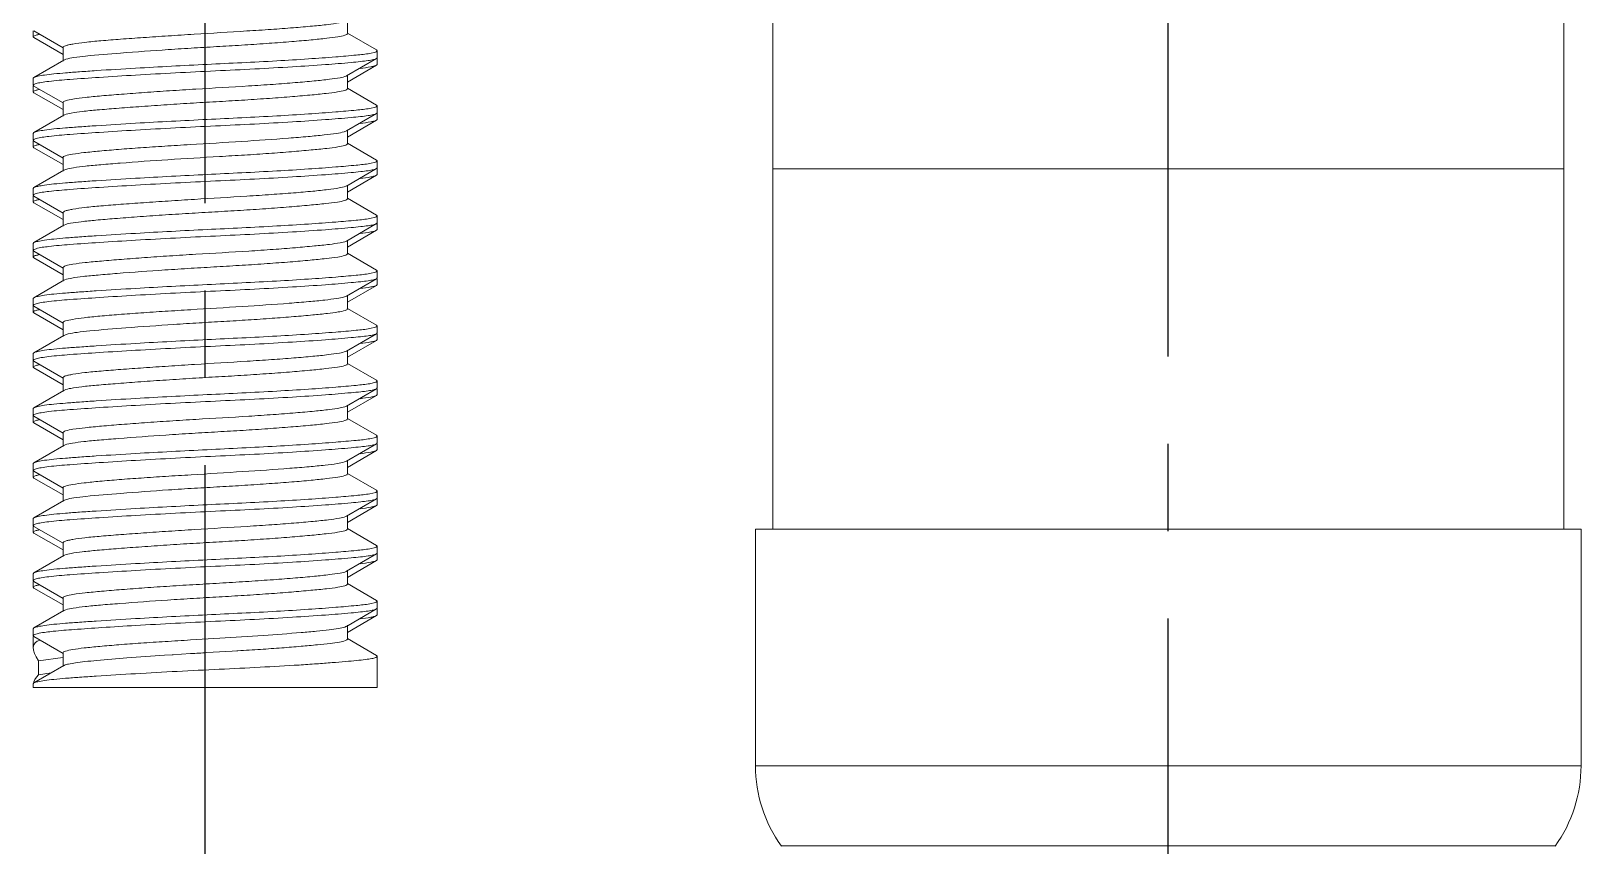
# Model space of a CAD drawing. Header units: millimetres. Extents: x 1991 to 2585, y -545 to -125.
# Drawn here: x 2118.14 to 2140.68, y -480.32 to -468.47 of the extents above; entities that cross this region are included whole.
import ezdxf

# ---------------------------------------------------------------- set-up
doc = ezdxf.new("R2010")
doc.units = ezdxf.units.MM
doc.header["$LTSCALE"] = 0.1
doc.linetypes.add('CENTERX2', pattern=[101.6, 63.5, -12.7, 12.7, -12.7])
doc.layers.get('0').update_dxf_attribs({"lineweight": 13})
doc.layers.add('CENTER', color=1, linetype='CENTERX2')

msp = doc.modelspace()

# ---------------------------------------------------------------- linework, layer by layer
at = {"color": 7, "linetype": 'Continuous'}
for p, q in [((2128.927, -418.38), (2128.927, -475.715)), ((2140.427, -418.38), (2140.427, -475.715)), ((2122.744, -468.512), (2122.744, -468.327)), ((2118.177, -468.474), (2118.177, -468.559)), ((2118.187, -468.571), (2118.177, -468.559)), ((2118.187, -468.474), (2118.61, -468.72)), ((2118.187, -468.571), (2118.61, -468.816)), ((2123.166, -468.75), (2122.744, -468.505)), ((2118.622, -468.898), (2118.187, -469.15)), ((2118.61, -468.712), (2118.61, -468.912)), ((2118.652, -468.885), (2118.622, -468.898)), ((2122.731, -469.127), (2123.166, -468.874)), ((2123.154, -468.78), (2123.07, -468.8)), ((2123.163, -468.776), (2123.154, -468.78)), ((2123.177, -468.762), (2123.163, -468.776)), ((2123.166, -468.75), (2123.177, -468.762)), ((2123.166, -468.874), (2123.177, -468.862)), ((2123.177, -468.762), (2123.177, -468.862)), ((2123.177, -468.874), (2123.177, -468.959)), ((2122.731, -469.127), (2122.726, -469.13)), ((2122.744, -469.216), (2123.166, -468.971)), ((2122.744, -469.312), (2122.744, -469.127)), ((2123.166, -468.971), (2123.177, -468.959)), ((2118.187, -469.15), (2118.177, -469.162)), ((2118.177, -469.162), (2118.177, -469.262)), ((2118.187, -469.274), (2118.177, -469.262)), ((2118.177, -469.274), (2118.177, -469.359)), ((2118.187, -469.274), (2118.61, -469.52)), ((2123.166, -469.55), (2122.744, -469.305)), ((2118.187, -469.371), (2118.177, -469.359)), ((2118.187, -469.371), (2118.61, -469.616)), ((2118.61, -469.512), (2118.61, -469.712)), ((2123.154, -469.58), (2123.07, -469.6)), ((2123.163, -469.576), (2123.154, -469.58)), ((2123.177, -469.562), (2123.163, -469.576)), ((2123.166, -469.55), (2123.177, -469.562)), ((2123.177, -469.562), (2123.177, -469.662)), ((2118.622, -469.698), (2118.187, -469.95)), ((2118.633, -469.692), (2118.622, -469.698)), ((2122.731, -469.927), (2123.166, -469.674)), ((2122.744, -470.016), (2123.166, -469.771)), ((2123.166, -469.674), (2123.177, -469.662)), ((2123.166, -469.771), (2123.177, -469.759)), ((2123.177, -469.674), (2123.177, -469.759)), ((2118.187, -469.95), (2118.177, -469.962)), ((2118.177, -469.962), (2118.177, -470.062)), ((2122.731, -469.926), (2122.697, -469.939)), ((2122.744, -470.112), (2122.744, -469.927)), ((2118.187, -470.074), (2118.177, -470.062)), ((2118.177, -470.074), (2118.177, -470.159)), ((2118.187, -470.171), (2118.177, -470.159)), ((2118.187, -470.074), (2118.61, -470.32)), ((2118.187, -470.171), (2118.61, -470.416)), ((2123.166, -470.35), (2122.744, -470.105)), ((2118.61, -470.312), (2118.61, -470.512)), ((2122.731, -470.727), (2123.166, -470.474)), ((2123.154, -470.38), (2123.07, -470.4)), ((2123.163, -470.376), (2123.154, -470.38)), ((2123.177, -470.362), (2123.163, -470.376)), ((2123.166, -470.35), (2123.177, -470.362)), ((2123.166, -470.474), (2123.177, -470.462)), ((2123.177, -470.362), (2123.177, -470.462)), ((2123.177, -470.474), (2123.177, -470.559)), ((2128.927, -470.477), (2140.427, -470.477)), ((2118.622, -470.498), (2118.187, -470.75)), ((2118.651, -470.486), (2118.623, -470.498)), ((2122.744, -470.816), (2123.166, -470.571)), ((2123.166, -470.571), (2123.177, -470.559)), ((2118.187, -470.75), (2118.177, -470.762)), ((2118.177, -470.762), (2118.177, -470.862)), ((2118.187, -470.874), (2118.177, -470.862)), ((2118.177, -470.874), (2118.177, -470.959)), ((2118.187, -470.874), (2118.61, -471.12)), ((2122.731, -470.726), (2122.719, -470.731)), ((2122.744, -470.912), (2122.744, -470.727)), ((2123.166, -471.15), (2122.744, -470.905)), ((2118.187, -470.971), (2118.177, -470.959)), ((2118.187, -470.971), (2118.61, -471.216)), ((2118.61, -471.112), (2118.61, -471.312)), ((2123.166, -471.15), (2123.177, -471.162)), ((2118.622, -471.298), (2118.187, -471.55)), ((2118.628, -471.295), (2118.623, -471.298)), ((2122.731, -471.527), (2123.166, -471.274)), ((2122.744, -471.616), (2123.166, -471.371)), ((2123.154, -471.18), (2123.07, -471.2)), ((2123.163, -471.176), (2123.154, -471.18)), ((2123.177, -471.162), (2123.163, -471.176)), ((2123.166, -471.274), (2123.177, -471.262)), ((2123.166, -471.371), (2123.177, -471.359)), ((2123.177, -471.162), (2123.177, -471.262)), ((2123.177, -471.274), (2123.177, -471.359)), ((2118.187, -471.55), (2118.177, -471.562)), ((2118.177, -471.562), (2118.177, -471.662)), ((2122.731, -471.527), (2122.726, -471.53)), ((2122.744, -471.712), (2122.744, -471.527)), ((2118.187, -471.674), (2118.177, -471.662)), ((2118.177, -471.674), (2118.177, -471.759)), ((2118.187, -471.771), (2118.177, -471.759)), ((2118.187, -471.674), (2118.61, -471.92)), ((2118.187, -471.771), (2118.61, -472.016)), ((2123.166, -471.95), (2122.744, -471.705)), ((2118.61, -471.912), (2118.61, -472.112)), ((2123.154, -471.98), (2123.07, -472)), ((2123.163, -471.976), (2123.154, -471.98)), ((2123.177, -471.962), (2123.163, -471.976)), ((2123.166, -471.95), (2123.177, -471.962)), ((2123.177, -471.962), (2123.177, -472.062)), ((2118.622, -472.098), (2118.187, -472.35)), ((2118.637, -472.091), (2118.622, -472.098)), ((2122.731, -472.327), (2123.166, -472.074)), ((2122.744, -472.416), (2123.166, -472.171)), ((2123.166, -472.074), (2123.177, -472.062)), ((2123.166, -472.171), (2123.177, -472.159)), ((2123.177, -472.074), (2123.177, -472.159)), ((2118.187, -472.35), (2118.177, -472.362)), ((2118.177, -472.362), (2118.177, -472.462)), ((2118.187, -472.474), (2118.177, -472.462)), ((2118.177, -472.474), (2118.177, -472.559)), ((2118.187, -472.474), (2118.61, -472.72)), ((2122.731, -472.326), (2122.7, -472.338)), ((2122.744, -472.512), (2122.744, -472.327)), ((2123.166, -472.75), (2122.744, -472.505)), ((2118.187, -472.571), (2118.177, -472.559)), ((2118.187, -472.571), (2118.61, -472.816)), ((2118.61, -472.712), (2118.61, -472.912)), ((2118.622, -472.898), (2118.187, -473.15)), ((2118.683, -472.877), (2118.622, -472.898)), ((2122.731, -473.127), (2123.166, -472.874)), ((2123.154, -472.78), (2123.07, -472.8)), ((2123.163, -472.776), (2123.154, -472.78)), ((2123.177, -472.762), (2123.163, -472.776)), ((2123.166, -472.75), (2123.177, -472.762)), ((2123.166, -472.874), (2123.177, -472.862)), ((2123.166, -472.971), (2123.177, -472.959)), ((2123.177, -472.762), (2123.177, -472.862)), ((2123.177, -472.874), (2123.177, -472.959)), ((2118.187, -473.15), (2118.177, -473.162)), ((2118.177, -473.162), (2118.177, -473.262)), ((2122.731, -473.126), (2122.72, -473.131)), ((2122.744, -473.216), (2123.166, -472.971)), ((2122.744, -473.312), (2122.744, -473.127)), ((2118.187, -473.274), (2118.177, -473.262)), ((2118.177, -473.274), (2118.177, -473.359)), ((2118.187, -473.371), (2118.177, -473.359)), ((2118.187, -473.274), (2118.61, -473.52)), ((2118.187, -473.371), (2118.61, -473.616)), ((2123.166, -473.55), (2122.744, -473.305)), ((2118.61, -473.512), (2118.61, -473.712)), ((2123.154, -473.58), (2123.07, -473.6)), ((2123.163, -473.576), (2123.154, -473.58)), ((2123.177, -473.562), (2123.163, -473.576)), ((2123.166, -473.55), (2123.177, -473.562)), ((2123.177, -473.562), (2123.177, -473.662)), ((2118.622, -473.698), (2118.187, -473.95)), ((2118.63, -473.694), (2118.623, -473.698)), ((2122.731, -473.927), (2123.166, -473.674)), ((2122.744, -474.016), (2123.166, -473.771)), ((2123.166, -473.674), (2123.177, -473.662)), ((2123.166, -473.771), (2123.177, -473.759)), ((2123.177, -473.674), (2123.177, -473.759)), ((2118.187, -473.95), (2118.177, -473.962)), ((2118.177, -473.962), (2118.177, -474.062)), ((2118.187, -474.074), (2118.177, -474.062)), ((2118.177, -474.074), (2118.177, -474.159)), ((2118.187, -474.074), (2118.61, -474.32)), ((2122.731, -473.927), (2122.726, -473.929)), ((2122.744, -474.112), (2122.744, -473.927)), ((2118.187, -474.171), (2118.177, -474.159)), ((2118.187, -474.171), (2118.61, -474.416)), ((2118.61, -474.312), (2118.61, -474.512)), ((2123.166, -474.35), (2122.744, -474.105)), ((2118.622, -474.498), (2118.187, -474.75)), ((2118.641, -474.489), (2118.622, -474.498)), ((2122.731, -474.727), (2123.166, -474.474)), ((2123.154, -474.38), (2123.07, -474.4)), ((2123.163, -474.376), (2123.154, -474.38)), ((2123.177, -474.362), (2123.163, -474.376)), ((2123.166, -474.35), (2123.177, -474.362)), ((2123.166, -474.474), (2123.177, -474.462)), ((2123.177, -474.362), (2123.177, -474.462)), ((2123.177, -474.474), (2123.177, -474.559)), ((2118.187, -474.75), (2118.177, -474.762)), ((2118.177, -474.762), (2118.177, -474.862)), ((2122.731, -474.726), (2122.703, -474.737)), ((2122.744, -474.816), (2123.166, -474.571)), ((2122.744, -474.912), (2122.744, -474.727)), ((2123.166, -474.571), (2123.177, -474.559)), ((2118.187, -474.874), (2118.177, -474.862)), ((2118.177, -474.874), (2118.177, -474.959)), ((2118.187, -474.971), (2118.177, -474.959)), ((2118.187, -474.874), (2118.61, -475.12)), ((2118.187, -474.971), (2118.61, -475.216)), ((2123.166, -475.15), (2122.744, -474.905)), ((2118.61, -475.112), (2118.61, -475.312)), ((2123.155, -475.18), (2123.07, -475.2)), ((2123.163, -475.176), (2123.155, -475.18)), ((2123.177, -475.162), (2123.163, -475.176)), ((2123.166, -475.15), (2123.177, -475.162)), ((2123.177, -475.162), (2123.177, -475.262)), ((2118.622, -475.298), (2118.187, -475.55)), ((2118.653, -475.285), (2118.622, -475.298)), ((2122.731, -475.527), (2123.166, -475.274)), ((2122.744, -475.616), (2123.166, -475.371)), ((2123.166, -475.274), (2123.177, -475.262)), ((2123.166, -475.371), (2123.177, -475.359)), ((2123.177, -475.274), (2123.177, -475.359)), ((2118.187, -475.55), (2118.177, -475.562)), ((2118.177, -475.562), (2118.177, -475.662)), ((2118.187, -475.674), (2118.177, -475.662)), ((2122.731, -475.526), (2122.721, -475.531)), ((2122.744, -475.712), (2122.744, -475.527)), ((2118.177, -475.674), (2118.177, -475.759)), ((2118.187, -475.771), (2118.177, -475.759)), ((2118.187, -475.674), (2118.61, -475.92)), ((2118.187, -475.771), (2118.61, -476.016)), ((2123.166, -475.95), (2122.744, -475.705)), ((2128.677, -475.715), (2140.677, -475.715)), ((2128.677, -475.715), (2128.677, -479.154)), ((2140.677, -475.715), (2140.677, -479.154)), ((2118.622, -476.098), (2118.187, -476.35)), ((2118.61, -475.912), (2118.61, -476.112)), ((2118.633, -476.092), (2118.623, -476.098)), ((2122.731, -476.327), (2123.166, -476.074)), ((2123.154, -475.98), (2123.07, -476)), ((2123.163, -475.976), (2123.154, -475.98)), ((2123.177, -475.962), (2123.163, -475.976)), ((2123.166, -475.95), (2123.177, -475.962)), ((2123.166, -476.074), (2123.177, -476.062)), ((2123.177, -475.962), (2123.177, -476.062)), ((2123.177, -476.074), (2123.177, -476.159)), ((2122.731, -476.327), (2122.726, -476.329)), ((2122.744, -476.416), (2123.166, -476.171)), ((2122.744, -476.512), (2122.744, -476.312)), ((2123.166, -476.171), (2123.177, -476.159)), ((2118.187, -476.35), (2118.177, -476.362)), ((2118.177, -476.362), (2118.177, -476.462)), ((2118.187, -476.474), (2118.177, -476.462)), ((2118.177, -476.474), (2118.177, -476.559)), ((2118.187, -476.571), (2118.177, -476.559)), ((2118.187, -476.474), (2118.61, -476.72)), ((2123.166, -476.75), (2122.744, -476.505)), ((2118.187, -476.571), (2118.61, -476.816)), ((2118.61, -476.712), (2118.61, -476.912)), ((2123.154, -476.78), (2123.07, -476.8)), ((2123.163, -476.776), (2123.154, -476.78)), ((2123.177, -476.762), (2123.163, -476.776)), ((2123.166, -476.75), (2123.177, -476.762)), ((2123.177, -476.762), (2123.177, -476.862)), ((2118.622, -476.898), (2118.187, -477.15)), ((2118.649, -476.886), (2118.622, -476.898)), ((2122.731, -477.127), (2123.166, -476.874)), ((2122.744, -477.216), (2123.166, -476.971)), ((2123.166, -476.874), (2123.177, -476.862)), ((2123.166, -476.971), (2123.177, -476.959)), ((2123.177, -476.874), (2123.177, -476.959)), ((2118.187, -477.15), (2118.177, -477.162)), ((2118.177, -477.162), (2118.177, -477.262)), ((2122.731, -477.126), (2122.705, -477.137)), ((2122.744, -477.312), (2122.744, -477.112)), ((2118.187, -477.274), (2118.177, -477.262)), ((2118.177, -477.274), (2118.177, -477.447)), ((2118.187, -477.274), (2118.61, -477.52)), ((2120.888, -477.299), (2120.465, -477.325)), ((2123.166, -477.55), (2122.744, -477.305)), ((2118.252, -477.63), (2118.607, -477.582)), ((2118.252, -477.83), (2118.252, -477.63)), ((2118.61, -477.512), (2118.61, -477.712)), ((2120.195, -477.541), (2120.084, -477.548)), ((2120.213, -477.54), (2120.195, -477.541)), ((2120.331, -477.532), (2120.213, -477.54)), ((2120.464, -477.524), (2120.331, -477.532)), ((2121.066, -477.488), (2120.699, -477.509)), ((2121.134, -477.484), (2121.066, -477.488)), ((2121.153, -477.483), (2121.134, -477.484)), ((2123.166, -477.55), (2123.177, -477.562)), ((2123.177, -477.562), (2123.177, -478.015)), ((2118.622, -477.698), (2118.187, -477.95)), ((2118.252, -477.83), (2118.438, -477.805)), ((2118.628, -477.695), (2118.622, -477.698)), ((2118.187, -477.95), (2118.177, -477.962)), ((2118.177, -477.962), (2118.177, -478.015)), ((2123.177, -478.015), (2118.177, -478.015)), ((2140.677, -479.154), (2128.677, -479.154)), ((2140.302, -480.319), (2129.052, -480.319))]:
    msp.add_line(p, q, dxfattribs=at)
for centre, radius, start, end in [((2118.394, -469.235), 0.722, 100.3148, 102.2365), ((2118.391, -470.023), 0.71, 100.2575, 102.209), ((2118.394, -470.841), 0.728, 100.2688, 102.1745), ((2118.397, -471.653), 0.74, 100.3256, 102.2015), ((2118.396, -472.444), 0.731, 100.3403, 102.238), ((2118.391, -473.219), 0.705, 100.2902, 102.2488), ((2118.391, -474.022), 0.709, 100.2441, 102.1964), ((2118.395, -474.846), 0.733, 100.2914, 102.1863), ((2118.397, -475.65), 0.738, 100.3326, 102.2159), ((2118.394, -476.436), 0.723, 100.3181, 102.2367), ((2118.391, -477.223), 0.71, 100.2608, 102.2126), ((2124.519, -542.963), 65.565, 93.33953, 93.54544), ((2130.677, -479.154), 2, 180, 215.6591), ((2138.677, -479.154), 2, 324.3409, 0)]:
    msp.add_arc(centre, radius, start, end, dxfattribs=at)
for centre, major_axis, ratio, start_param, end_param in [((2120.677, -478.758), (2.487, -1.371), 0.187335, 2.961627, 3.491279), ((2120.677, -476.571), (2.494, 1.418), 0.117626, 2.828058, 3.053212)]:
    msp.add_ellipse(centre, major_axis=major_axis, ratio=ratio, start_param=start_param, end_param=end_param, dxfattribs=at)
for points, knots in [([(2122.718, -468.331), (2122.688, -468.343), (2122.602, -468.36), (2122.442, -468.383), (2122.22, -468.405), (2121.944, -468.429), (2121.625, -468.452), (2121.144, -468.483), (2120.645, -468.513), (2120.143, -468.545), (2119.787, -468.569), (2119.461, -468.592), (2119.177, -468.614), (2118.946, -468.636), (2118.789, -468.657), (2118.696, -468.674), (2118.651, -468.686), (2118.623, -468.696), (2118.61, -468.707), (2118.61, -468.712)], [0, 0, 0, 0, 0.023521, 0.063145, 0.117771, 0.185319, 0.263604, 0.349987, 0.534651, 0.626641, 0.714136, 0.793981, 0.863546, 0.920505, 0.962727, 0.977948, 0.989149, 0.996345, 1, 1, 1, 1]), ([(2118.177, -468.558), (2118.177, -468.551), (2118.204, -468.538), (2118.225, -468.533), (2118.241, -468.529)], [0, 0, 0, 0, 0.306529, 1, 1, 1, 1]), ([(2122.744, -468.512), (2122.744, -468.517), (2122.731, -468.529), (2122.685, -468.545), (2122.586, -468.564), (2122.423, -468.583), (2122.199, -468.606), (2121.92, -468.63), (2121.597, -468.654), (2121.248, -468.678), (2120.885, -468.699), (2120.515, -468.72), (2120.034, -468.751), (2119.508, -468.789), (2119.049, -468.824), (2118.785, -468.856), (2118.689, -468.874), (2118.652, -468.885)], [0, 0, 0, 0, 0.003705, 0.010807, 0.036195, 0.075875, 0.131027, 0.200153, 0.280119, 0.366702, 0.454995, 0.545137, 0.636886, 0.805857, 0.929635, 0.972059, 1, 1, 1, 1]), ([(2123.07, -468.8), (2123.005, -468.811), (2122.839, -468.828), (2122.542, -468.854), (2122.156, -468.882), (2121.534, -468.92), (2120.695, -468.959), (2120.011, -468.995), (2119.665, -469.015)], [0, 0, 0, 0, 0.058416, 0.146357, 0.261978, 0.398279, 0.694938, 1, 1, 1, 1]), ([(2119.665, -469.115), (2120.052, -469.092), (2120.629, -469.063), (2121.389, -469.027), (2121.922, -468.997), (2122.389, -468.966), (2122.72, -468.94), (2122.926, -468.919), (2123.035, -468.907), (2123.111, -468.893), (2123.153, -468.882), (2123.166, -468.874)], [0, 0, 0, 0, 0.331393, 0.493331, 0.649769, 0.786985, 0.893583, 0.933174, 0.964021, 0.986555, 1, 1, 1, 1]), ([(2119.665, -469.015), (2119.474, -469.026), (2119.203, -469.042), (2118.863, -469.066), (2118.658, -469.081), (2118.487, -469.096), (2118.352, -469.111), (2118.255, -469.128), (2118.204, -469.141), (2118.187, -469.15)], [0, 0, 0, 0, 0.386372, 0.548758, 0.686228, 0.801785, 0.894863, 0.961624, 1, 1, 1, 1]), ([(2118.217, -469.238), (2118.242, -469.231), (2118.303, -469.219), (2118.467, -469.196), (2118.748, -469.174), (2119.169, -469.145), (2119.488, -469.125), (2119.665, -469.115)], [0, 0, 0, 0, 0.052459, 0.128673, 0.34137, 0.634201, 1, 1, 1, 1]), ([(2122.726, -469.13), (2122.698, -469.142), (2122.616, -469.157), (2122.462, -469.18), (2122.244, -469.202), (2121.971, -469.226), (2121.653, -469.251), (2121.171, -469.283), (2120.668, -469.311), (2120.163, -469.342), (2119.803, -469.367), (2119.473, -469.392), (2119.185, -469.415), (2118.95, -469.437), (2118.777, -469.457), (2118.671, -469.478), (2118.624, -469.495), (2118.61, -469.507), (2118.61, -469.512)], [0, 0, 0, 0, 0.021796, 0.05986, 0.113212, 0.180157, 0.258107, 0.344383, 0.529839, 0.622468, 0.710754, 0.791596, 0.861956, 0.919504, 0.962374, 0.989013, 0.996236, 1, 1, 1, 1]), ([(2122.931, -469.017), (2122.983, -469.011), (2123.052, -469.002), (2123.13, -468.985), (2123.157, -468.976), (2123.166, -468.971)], [0, 0, 0, 0, 0.651062, 0.864483, 1, 1, 1, 1]), ([(2118.177, -469.262), (2118.177, -469.257), (2118.193, -469.245), (2118.207, -469.241), (2118.217, -469.238)], [0, 0, 0, 0, 0.323814, 1, 1, 1, 1]), ([(2118.177, -469.359), (2118.177, -469.351), (2118.204, -469.337), (2118.225, -469.333), (2118.241, -469.329)], [0, 0, 0, 0, 0.306546, 1, 1, 1, 1]), ([(2122.744, -469.312), (2122.744, -469.318), (2122.73, -469.329), (2122.683, -469.345), (2122.58, -469.365), (2122.412, -469.384), (2122.18, -469.408), (2121.893, -469.432), (2121.561, -469.457), (2121.204, -469.481), (2120.833, -469.502), (2120.456, -469.524), (2120.081, -469.548), (2119.722, -469.573), (2119.4, -469.597), (2119.127, -469.62), (2118.909, -469.64), (2118.751, -469.662), (2118.664, -469.679), (2118.633, -469.692)], [0, 0, 0, 0, 0.00379, 0.011073, 0.037176, 0.077983, 0.134715, 0.205723, 0.287537, 0.375562, 0.46513, 0.556708, 0.649436, 0.737867, 0.817296, 0.883941, 0.936514, 0.975982, 1, 1, 1, 1]), ([(2123.07, -469.6), (2123.005, -469.611), (2122.839, -469.628), (2122.542, -469.654), (2122.156, -469.682), (2121.534, -469.72), (2120.695, -469.759), (2120.012, -469.795), (2119.665, -469.815)], [0, 0, 0, 0, 0.058355, 0.14632, 0.261978, 0.398312, 0.694848, 1, 1, 1, 1]), ([(2119.665, -469.915), (2120.052, -469.892), (2120.629, -469.863), (2121.389, -469.827), (2121.922, -469.797), (2122.389, -469.766), (2122.72, -469.74), (2122.926, -469.719), (2123.035, -469.707), (2123.111, -469.693), (2123.153, -469.682), (2123.166, -469.674)], [0, 0, 0, 0, 0.33136, 0.493309, 0.649791, 0.786976, 0.893582, 0.933152, 0.964054, 0.98655, 1, 1, 1, 1]), ([(2122.931, -469.817), (2122.983, -469.811), (2123.052, -469.802), (2123.13, -469.785), (2123.157, -469.776), (2123.166, -469.771)], [0, 0, 0, 0, 0.651447, 0.864828, 1, 1, 1, 1]), ([(2119.665, -469.815), (2119.474, -469.826), (2119.203, -469.843), (2118.863, -469.866), (2118.658, -469.881), (2118.487, -469.896), (2118.352, -469.911), (2118.255, -469.928), (2118.204, -469.941), (2118.187, -469.95)], [0, 0, 0, 0, 0.386367, 0.548628, 0.686464, 0.801605, 0.894575, 0.961684, 1, 1, 1, 1]), ([(2118.217, -470.038), (2118.277, -470.021), (2118.442, -470), (2118.748, -469.973), (2119.17, -469.945), (2119.488, -469.925), (2119.665, -469.915)], [0, 0, 0, 0, 0.128603, 0.341489, 0.634222, 1, 1, 1, 1]), ([(2122.697, -469.939), (2122.661, -469.95), (2122.564, -469.967), (2122.389, -469.988), (2122.157, -470.01), (2121.757, -470.042), (2121.186, -470.082), (2120.585, -470.117), (2120.094, -470.147), (2119.747, -470.17), (2119.431, -470.194), (2119.157, -470.217), (2118.933, -470.239), (2118.768, -470.26), (2118.668, -470.28), (2118.622, -470.295), (2118.61, -470.307), (2118.61, -470.311)], [0, 0, 0, 0, 0.027987, 0.07132, 0.128525, 0.197956, 0.363691, 0.546467, 0.636745, 0.7222, 0.800099, 0.86786, 0.923028, 0.964, 0.989618, 0.996492, 1, 1, 1, 1]), ([(2118.177, -470.062), (2118.177, -470.057), (2118.193, -470.045), (2118.207, -470.041), (2118.217, -470.038)], [0, 0, 0, 0, 0.323089, 1, 1, 1, 1]), ([(2118.177, -470.159), (2118.177, -470.151), (2118.205, -470.137), (2118.225, -470.133), (2118.241, -470.13)], [0, 0, 0, 0, 0.306799, 1, 1, 1, 1]), ([(2122.744, -470.112), (2122.744, -470.117), (2122.73, -470.129), (2122.685, -470.145), (2122.585, -470.164), (2122.422, -470.183), (2122.197, -470.206), (2121.918, -470.23), (2121.594, -470.255), (2121.245, -470.278), (2120.755, -470.306), (2120.153, -470.342), (2119.578, -470.383), (2119.178, -470.416), (2118.951, -470.436), (2118.782, -470.457), (2118.687, -470.474), (2118.651, -470.486)], [0, 0, 0, 0, 0.003727, 0.010898, 0.03626, 0.07605, 0.131304, 0.200556, 0.280687, 0.367388, 0.455725, 0.637802, 0.806728, 0.875356, 0.930114, 0.972343, 1, 1, 1, 1]), ([(2123.07, -470.4), (2123.005, -470.411), (2122.839, -470.428), (2122.542, -470.454), (2122.156, -470.482), (2121.534, -470.52), (2120.695, -470.559), (2120.012, -470.595), (2119.665, -470.615)], [0, 0, 0, 0, 0.058309, 0.146284, 0.261893, 0.398257, 0.694829, 1, 1, 1, 1]), ([(2119.665, -470.715), (2120.052, -470.692), (2120.629, -470.663), (2121.389, -470.627), (2121.922, -470.597), (2122.389, -470.566), (2122.72, -470.54), (2122.926, -470.519), (2123.035, -470.507), (2123.111, -470.493), (2123.153, -470.482), (2123.166, -470.474)], [0, 0, 0, 0, 0.331475, 0.493296, 0.649794, 0.786975, 0.893556, 0.933197, 0.964047, 0.986542, 1, 1, 1, 1]), ([(2119.665, -470.615), (2119.474, -470.626), (2119.203, -470.642), (2118.863, -470.666), (2118.658, -470.681), (2118.487, -470.696), (2118.352, -470.711), (2118.255, -470.728), (2118.204, -470.741), (2118.187, -470.75)], [0, 0, 0, 0, 0.386472, 0.548776, 0.686498, 0.80176, 0.894931, 0.961772, 1, 1, 1, 1]), ([(2122.931, -470.617), (2122.983, -470.611), (2123.052, -470.602), (2123.13, -470.585), (2123.157, -470.576), (2123.166, -470.571)], [0, 0, 0, 0, 0.651801, 0.864992, 1, 1, 1, 1]), ([(2118.177, -470.862), (2118.177, -470.857), (2118.193, -470.845), (2118.207, -470.841), (2118.217, -470.838)], [0, 0, 0, 0, 0.323073, 1, 1, 1, 1]), ([(2118.177, -470.958), (2118.177, -470.951), (2118.205, -470.937), (2118.225, -470.933), (2118.241, -470.93)], [0, 0, 0, 0, 0.306534, 1, 1, 1, 1]), ([(2118.217, -470.838), (2118.277, -470.821), (2118.442, -470.8), (2118.748, -470.773), (2119.17, -470.745), (2119.488, -470.725), (2119.665, -470.715)], [0, 0, 0, 0, 0.128535, 0.341518, 0.634276, 1, 1, 1, 1]), ([(2122.719, -470.731), (2122.689, -470.743), (2122.604, -470.759), (2122.444, -470.782), (2122.222, -470.805), (2121.947, -470.829), (2121.628, -470.852), (2121.147, -470.883), (2120.647, -470.913), (2120.146, -470.945), (2119.788, -470.969), (2119.462, -470.992), (2119.178, -471.014), (2118.946, -471.036), (2118.789, -471.057), (2118.696, -471.074), (2118.651, -471.086), (2118.623, -471.096), (2118.61, -471.107), (2118.61, -471.113)], [0, 0, 0, 0, 0.023335, 0.062781, 0.11729, 0.18477, 0.263003, 0.349378, 0.534124, 0.626184, 0.713771, 0.793715, 0.863354, 0.920385, 0.962671, 0.977908, 0.989119, 0.996328, 1, 1, 1, 1]), ([(2122.744, -470.912), (2122.744, -470.918), (2122.73, -470.93), (2122.682, -470.946), (2122.579, -470.965), (2122.408, -470.985), (2122.174, -471.008), (2121.883, -471.033), (2121.548, -471.058), (2121.189, -471.082), (2120.815, -471.103), (2120.436, -471.125), (2120.058, -471.149), (2119.7, -471.174), (2119.378, -471.199), (2119.108, -471.222), (2118.893, -471.242), (2118.74, -471.264), (2118.656, -471.281), (2118.628, -471.295)], [0, 0, 0, 0, 0.003801, 0.011164, 0.037483, 0.078774, 0.136131, 0.207787, 0.290244, 0.378901, 0.468775, 0.561102, 0.65409, 0.742459, 0.821478, 0.887363, 0.939095, 0.977533, 1, 1, 1, 1]), ([(2123.07, -471.2), (2123.005, -471.211), (2122.839, -471.228), (2122.542, -471.254), (2122.156, -471.282), (2121.534, -471.32), (2120.695, -471.359), (2120.011, -471.395), (2119.665, -471.415)], [0, 0, 0, 0, 0.058408, 0.146332, 0.261973, 0.398256, 0.694916, 1, 1, 1, 1]), ([(2119.665, -471.515), (2120.053, -471.492), (2120.629, -471.463), (2121.389, -471.427), (2121.922, -471.397), (2122.389, -471.366), (2122.72, -471.34), (2122.926, -471.319), (2123.035, -471.307), (2123.111, -471.293), (2123.153, -471.282), (2123.166, -471.274)], [0, 0, 0, 0, 0.331537, 0.493324, 0.649784, 0.786993, 0.893549, 0.933228, 0.964012, 0.986552, 1, 1, 1, 1]), ([(2122.931, -471.417), (2122.983, -471.411), (2123.052, -471.402), (2123.13, -471.385), (2123.157, -471.376), (2123.166, -471.371)], [0, 0, 0, 0, 0.651935, 0.864904, 1, 1, 1, 1]), ([(2119.665, -471.415), (2119.474, -471.426), (2119.203, -471.442), (2118.863, -471.466), (2118.658, -471.481), (2118.487, -471.496), (2118.352, -471.511), (2118.255, -471.528), (2118.204, -471.541), (2118.187, -471.55)], [0, 0, 0, 0, 0.386349, 0.548782, 0.686231, 0.801788, 0.89488, 0.961631, 1, 1, 1, 1]), ([(2118.217, -471.638), (2118.277, -471.621), (2118.442, -471.6), (2118.748, -471.573), (2119.17, -471.545), (2119.488, -471.525), (2119.665, -471.515)], [0, 0, 0, 0, 0.12848, 0.341335, 0.634276, 1, 1, 1, 1]), ([(2122.726, -471.53), (2122.699, -471.542), (2122.616, -471.557), (2122.463, -471.579), (2122.245, -471.601), (2121.972, -471.626), (2121.654, -471.65), (2121.172, -471.683), (2120.669, -471.711), (2120.164, -471.742), (2119.803, -471.767), (2119.473, -471.792), (2119.186, -471.815), (2118.95, -471.837), (2118.777, -471.857), (2118.671, -471.878), (2118.624, -471.895), (2118.61, -471.907), (2118.61, -471.912)], [0, 0, 0, 0, 0.021714, 0.05972, 0.113005, 0.179916, 0.257861, 0.344137, 0.529632, 0.622291, 0.710607, 0.791489, 0.8619, 0.919471, 0.962367, 0.989024, 0.996241, 1, 1, 1, 1]), ([(2118.177, -471.662), (2118.177, -471.657), (2118.193, -471.645), (2118.207, -471.641), (2118.217, -471.638)], [0, 0, 0, 0, 0.323804, 1, 1, 1, 1]), ([(2118.177, -471.758), (2118.177, -471.751), (2118.205, -471.737), (2118.225, -471.733), (2118.241, -471.73)], [0, 0, 0, 0, 0.306233, 1, 1, 1, 1]), ([(2122.744, -471.712), (2122.744, -471.718), (2122.73, -471.729), (2122.684, -471.745), (2122.582, -471.764), (2122.415, -471.784), (2122.185, -471.807), (2121.899, -471.832), (2121.569, -471.856), (2121.214, -471.88), (2120.845, -471.901), (2120.469, -471.923), (2119.986, -471.954), (2119.535, -471.986), (2119.139, -472.019), (2118.919, -472.039), (2118.758, -472.061), (2118.669, -472.078), (2118.637, -472.091)], [0, 0, 0, 0, 0.003779, 0.011024, 0.036956, 0.077492, 0.133864, 0.20445, 0.285859, 0.373548, 0.462848, 0.554049, 0.646572, 0.814689, 0.881869, 0.934987, 0.975041, 1, 1, 1, 1]), ([(2123.07, -472), (2123.005, -472.011), (2122.839, -472.028), (2122.542, -472.054), (2122.156, -472.082), (2121.533, -472.12), (2120.695, -472.159), (2120.011, -472.195), (2119.665, -472.215)], [0, 0, 0, 0, 0.058383, 0.146333, 0.261988, 0.398339, 0.694899, 1, 1, 1, 1]), ([(2119.665, -472.215), (2119.474, -472.226), (2119.203, -472.243), (2118.863, -472.266), (2118.658, -472.281), (2118.487, -472.296), (2118.352, -472.311), (2118.255, -472.328), (2118.204, -472.341), (2118.187, -472.35)], [0, 0, 0, 0, 0.386307, 0.548693, 0.686674, 0.80168, 0.894535, 0.961699, 1, 1, 1, 1]), ([(2119.665, -472.315), (2120.052, -472.292), (2120.629, -472.263), (2121.389, -472.227), (2121.922, -472.197), (2122.389, -472.166), (2122.72, -472.139), (2122.926, -472.119), (2123.035, -472.107), (2123.111, -472.093), (2123.153, -472.082), (2123.166, -472.074)], [0, 0, 0, 0, 0.331471, 0.493358, 0.649788, 0.787036, 0.893571, 0.933218, 0.964024, 0.986565, 1, 1, 1, 1]), ([(2122.931, -472.217), (2122.983, -472.211), (2123.052, -472.202), (2123.13, -472.185), (2123.157, -472.176), (2123.166, -472.171)], [0, 0, 0, 0, 0.651726, 0.864625, 1, 1, 1, 1]), ([(2118.177, -472.462), (2118.177, -472.457), (2118.193, -472.445), (2118.207, -472.441), (2118.217, -472.438)], [0, 0, 0, 0, 0.3243, 1, 1, 1, 1]), ([(2118.217, -472.438), (2118.242, -472.431), (2118.303, -472.419), (2118.467, -472.397), (2118.748, -472.374), (2119.169, -472.345), (2119.488, -472.325), (2119.665, -472.315)], [0, 0, 0, 0, 0.052468, 0.128892, 0.34135, 0.634324, 1, 1, 1, 1]), ([(2122.7, -472.338), (2122.664, -472.35), (2122.569, -472.366), (2122.396, -472.388), (2122.165, -472.409), (2121.766, -472.442), (2121.194, -472.481), (2120.592, -472.517), (2120.1, -472.547), (2119.752, -472.57), (2119.435, -472.593), (2119.16, -472.616), (2118.934, -472.639), (2118.769, -472.66), (2118.668, -472.68), (2118.623, -472.695), (2118.61, -472.707), (2118.61, -472.711)], [0, 0, 0, 0, 0.027435, 0.070342, 0.127225, 0.196418, 0.362048, 0.545059, 0.635547, 0.721239, 0.799368, 0.86736, 0.922741, 0.963859, 0.989583, 0.99649, 1, 1, 1, 1]), ([(2118.177, -472.558), (2118.177, -472.551), (2118.205, -472.538), (2118.225, -472.533), (2118.241, -472.529)], [0, 0, 0, 0, 0.30979, 1, 1, 1, 1]), ([(2122.744, -472.512), (2122.744, -472.517), (2122.731, -472.529), (2122.687, -472.544), (2122.592, -472.563), (2122.436, -472.581), (2122.221, -472.604), (2121.952, -472.627), (2121.64, -472.651), (2121.3, -472.674), (2120.946, -472.696), (2120.584, -472.716), (2120.11, -472.746), (2119.58, -472.783), (2119.112, -472.82), (2118.831, -472.85), (2118.726, -472.867), (2118.683, -472.877)], [0, 0, 0, 0, 0.003637, 0.010575, 0.035144, 0.073508, 0.126819, 0.193821, 0.271726, 0.356509, 0.443654, 0.531967, 0.622552, 0.79266, 0.921944, 0.96749, 1, 1, 1, 1]), ([(2123.07, -472.8), (2123.005, -472.811), (2122.839, -472.828), (2122.542, -472.854), (2122.156, -472.882), (2121.534, -472.92), (2120.695, -472.959), (2120.012, -472.995), (2119.665, -473.015)], [0, 0, 0, 0, 0.058291, 0.146282, 0.261896, 0.398246, 0.694806, 1, 1, 1, 1]), ([(2119.665, -473.115), (2120.052, -473.092), (2120.629, -473.063), (2121.389, -473.027), (2121.922, -472.997), (2122.389, -472.966), (2122.72, -472.939), (2122.926, -472.919), (2123.035, -472.907), (2123.111, -472.893), (2123.153, -472.882), (2123.166, -472.874)], [0, 0, 0, 0, 0.331373, 0.493342, 0.649803, 0.787063, 0.893615, 0.933185, 0.964073, 0.986555, 1, 1, 1, 1]), ([(2119.665, -473.015), (2119.474, -473.026), (2119.203, -473.043), (2118.863, -473.066), (2118.658, -473.081), (2118.487, -473.096), (2118.352, -473.111), (2118.255, -473.128), (2118.204, -473.141), (2118.187, -473.15)], [0, 0, 0, 0, 0.386458, 0.548725, 0.686545, 0.801723, 0.894917, 0.96175, 1, 1, 1, 1]), ([(2118.217, -473.238), (2118.242, -473.231), (2118.303, -473.219), (2118.467, -473.196), (2118.748, -473.174), (2119.169, -473.145), (2119.488, -473.125), (2119.665, -473.115)], [0, 0, 0, 0, 0.052553, 0.128925, 0.341471, 0.634275, 1, 1, 1, 1]), ([(2122.72, -473.131), (2122.69, -473.143), (2122.605, -473.159), (2122.446, -473.182), (2122.225, -473.205), (2121.95, -473.228), (2121.631, -473.252), (2121.15, -473.282), (2120.65, -473.312), (2120.148, -473.345), (2119.79, -473.369), (2119.463, -473.392), (2119.179, -473.414), (2118.947, -473.436), (2118.789, -473.456), (2118.697, -473.474), (2118.651, -473.486), (2118.623, -473.496), (2118.61, -473.507), (2118.61, -473.513)], [0, 0, 0, 0, 0.023162, 0.062442, 0.116841, 0.184259, 0.262445, 0.348812, 0.533633, 0.625759, 0.713431, 0.793469, 0.863176, 0.920273, 0.962622, 0.977872, 0.989093, 0.996311, 1, 1, 1, 1]), ([(2122.931, -473.017), (2122.983, -473.011), (2123.052, -473.002), (2123.13, -472.985), (2123.157, -472.976), (2123.166, -472.971)], [0, 0, 0, 0, 0.651825, 0.864592, 1, 1, 1, 1]), ([(2118.177, -473.262), (2118.177, -473.257), (2118.193, -473.245), (2118.207, -473.241), (2118.217, -473.238)], [0, 0, 0, 0, 0.324605, 1, 1, 1, 1]), ([(2118.177, -473.358), (2118.177, -473.351), (2118.205, -473.338), (2118.225, -473.333), (2118.241, -473.329)], [0, 0, 0, 0, 0.310159, 1, 1, 1, 1]), ([(2122.744, -473.312), (2122.744, -473.318), (2122.73, -473.33), (2122.683, -473.345), (2122.579, -473.365), (2122.41, -473.384), (2122.176, -473.408), (2121.887, -473.433), (2121.553, -473.457), (2121.195, -473.481), (2120.822, -473.502), (2120.444, -473.525), (2120.067, -473.549), (2119.709, -473.574), (2119.387, -473.598), (2119.115, -473.621), (2118.899, -473.641), (2118.744, -473.663), (2118.659, -473.68), (2118.63, -473.694)], [0, 0, 0, 0, 0.003793, 0.011127, 0.037336, 0.078473, 0.135579, 0.206981, 0.289164, 0.377609, 0.467268, 0.559405, 0.652252, 0.740653, 0.819825, 0.886052, 0.938072, 0.976961, 1, 1, 1, 1]), ([(2123.07, -473.6), (2123.005, -473.611), (2122.839, -473.628), (2122.542, -473.654), (2122.156, -473.682), (2121.534, -473.72), (2120.695, -473.759), (2120.011, -473.795), (2119.665, -473.815)], [0, 0, 0, 0, 0.058386, 0.146306, 0.261967, 0.398243, 0.694889, 1, 1, 1, 1]), ([(2119.665, -473.815), (2119.474, -473.826), (2119.203, -473.842), (2118.863, -473.866), (2118.658, -473.881), (2118.487, -473.896), (2118.352, -473.911), (2118.255, -473.928), (2118.204, -473.941), (2118.187, -473.95)], [0, 0, 0, 0, 0.386406, 0.548791, 0.686307, 0.801782, 0.894907, 0.961647, 1, 1, 1, 1]), ([(2119.665, -473.915), (2120.052, -473.892), (2120.629, -473.863), (2121.389, -473.827), (2121.922, -473.797), (2122.389, -473.766), (2122.72, -473.739), (2122.927, -473.719), (2123.035, -473.707), (2123.111, -473.693), (2123.152, -473.682), (2123.166, -473.674)], [0, 0, 0, 0, 0.331367, 0.493301, 0.649833, 0.787088, 0.89362, 0.93339, 0.964194, 0.986487, 1, 1, 1, 1]), ([(2122.931, -473.818), (2122.983, -473.811), (2123.052, -473.802), (2123.13, -473.785), (2123.157, -473.776), (2123.166, -473.771)], [0, 0, 0, 0, 0.652218, 0.86488, 1, 1, 1, 1]), ([(2118.177, -474.062), (2118.177, -474.057), (2118.193, -474.045), (2118.207, -474.041), (2118.217, -474.038)], [0, 0, 0, 0, 0.324854, 1, 1, 1, 1]), ([(2118.217, -474.038), (2118.242, -474.031), (2118.303, -474.019), (2118.467, -473.996), (2118.748, -473.974), (2119.169, -473.945), (2119.488, -473.925), (2119.665, -473.915)], [0, 0, 0, 0, 0.052559, 0.128787, 0.341623, 0.634188, 1, 1, 1, 1]), ([(2122.726, -473.929), (2122.699, -473.942), (2122.617, -473.957), (2122.463, -473.979), (2122.246, -474.001), (2121.974, -474.026), (2121.655, -474.05), (2121.173, -474.083), (2120.67, -474.111), (2120.165, -474.142), (2119.804, -474.167), (2119.474, -474.191), (2119.186, -474.215), (2118.951, -474.237), (2118.777, -474.257), (2118.671, -474.278), (2118.624, -474.295), (2118.61, -474.307), (2118.61, -474.312)], [0, 0, 0, 0, 0.021635, 0.059588, 0.11281, 0.179686, 0.257628, 0.343904, 0.529437, 0.622126, 0.710468, 0.791387, 0.861847, 0.919442, 0.96236, 0.989037, 0.996249, 1, 1, 1, 1]), ([(2118.177, -474.158), (2118.177, -474.151), (2118.204, -474.138), (2118.225, -474.133), (2118.241, -474.13)], [0, 0, 0, 0, 0.308864, 1, 1, 1, 1]), ([(2122.744, -474.112), (2122.744, -474.118), (2122.73, -474.129), (2122.684, -474.145), (2122.583, -474.164), (2122.417, -474.184), (2122.189, -474.207), (2121.905, -474.231), (2121.578, -474.256), (2121.224, -474.279), (2120.857, -474.3), (2120.483, -474.322), (2120.001, -474.353), (2119.55, -474.385), (2119.152, -474.418), (2118.93, -474.438), (2118.766, -474.46), (2118.675, -474.477), (2118.641, -474.489)], [0, 0, 0, 0, 0.003768, 0.010975, 0.036711, 0.07698, 0.132963, 0.203086, 0.284078, 0.371427, 0.460305, 0.551262, 0.643515, 0.81191, 0.879631, 0.93338, 0.974044, 1, 1, 1, 1]), ([(2123.07, -474.4), (2123.005, -474.411), (2122.839, -474.428), (2122.542, -474.454), (2122.156, -474.482), (2121.533, -474.52), (2120.695, -474.559), (2120.011, -474.595), (2119.665, -474.615)], [0, 0, 0, 0, 0.058412, 0.146348, 0.261988, 0.398397, 0.694934, 1, 1, 1, 1]), ([(2119.665, -474.715), (2120.052, -474.692), (2120.629, -474.662), (2121.389, -474.627), (2121.922, -474.597), (2122.389, -474.566), (2122.72, -474.54), (2122.926, -474.519), (2123.035, -474.507), (2123.111, -474.493), (2123.153, -474.482), (2123.166, -474.474)], [0, 0, 0, 0, 0.33151, 0.493216, 0.649803, 0.787038, 0.893578, 0.933242, 0.964056, 0.986472, 1, 1, 1, 1]), ([(2119.665, -474.615), (2119.474, -474.626), (2119.202, -474.643), (2118.863, -474.666), (2118.658, -474.681), (2118.487, -474.696), (2118.352, -474.711), (2118.255, -474.728), (2118.204, -474.741), (2118.187, -474.75)], [0, 0, 0, 0, 0.386495, 0.548754, 0.686303, 0.801793, 0.894698, 0.961715, 1, 1, 1, 1]), ([(2118.217, -474.838), (2118.242, -474.831), (2118.303, -474.819), (2118.467, -474.796), (2118.748, -474.774), (2119.169, -474.745), (2119.488, -474.725), (2119.665, -474.715)], [0, 0, 0, 0, 0.052521, 0.128666, 0.341522, 0.634168, 1, 1, 1, 1]), ([(2122.703, -474.737), (2122.668, -474.749), (2122.573, -474.766), (2122.402, -474.787), (2122.172, -474.809), (2121.774, -474.841), (2121.201, -474.88), (2120.599, -474.917), (2120.106, -474.947), (2119.757, -474.97), (2119.438, -474.993), (2119.162, -475.016), (2118.936, -475.039), (2118.77, -475.06), (2118.668, -475.08), (2118.623, -475.095), (2118.61, -475.107), (2118.61, -475.112)], [0, 0, 0, 0, 0.026927, 0.069441, 0.126032, 0.195004, 0.360535, 0.543761, 0.634443, 0.720354, 0.798694, 0.866896, 0.922475, 0.963728, 0.989546, 0.996488, 1, 1, 1, 1]), ([(2122.931, -474.618), (2122.983, -474.611), (2123.052, -474.602), (2123.13, -474.585), (2123.157, -474.576), (2123.166, -474.571)], [0, 0, 0, 0, 0.652019, 0.864654, 1, 1, 1, 1]), ([(2118.177, -474.862), (2118.177, -474.857), (2118.193, -474.845), (2118.207, -474.841), (2118.217, -474.838)], [0, 0, 0, 0, 0.324976, 1, 1, 1, 1]), ([(2118.177, -474.958), (2118.177, -474.951), (2118.204, -474.938), (2118.225, -474.933), (2118.241, -474.93)], [0, 0, 0, 0, 0.307345, 1, 1, 1, 1]), ([(2122.744, -474.912), (2122.744, -474.917), (2122.731, -474.929), (2122.685, -474.945), (2122.586, -474.964), (2122.423, -474.983), (2122.199, -475.006), (2121.921, -475.03), (2121.598, -475.054), (2121.25, -475.078), (2120.887, -475.099), (2120.517, -475.12), (2120.036, -475.15), (2119.51, -475.189), (2119.051, -475.224), (2118.786, -475.256), (2118.69, -475.273), (2118.653, -475.285)], [0, 0, 0, 0, 0.003702, 0.010832, 0.036188, 0.075798, 0.130894, 0.199937, 0.279873, 0.366341, 0.454706, 0.54472, 0.636435, 0.805463, 0.929411, 0.971904, 1, 1, 1, 1]), ([(2123.07, -475.2), (2123.005, -475.211), (2122.839, -475.228), (2122.542, -475.254), (2122.156, -475.282), (2121.534, -475.32), (2120.695, -475.359), (2120.012, -475.395), (2119.665, -475.415)], [0, 0, 0, 0, 0.058336, 0.146302, 0.261951, 0.39829, 0.694833, 1, 1, 1, 1]), ([(2119.665, -475.415), (2119.474, -475.426), (2119.203, -475.443), (2118.863, -475.466), (2118.658, -475.481), (2118.487, -475.496), (2118.352, -475.511), (2118.255, -475.528), (2118.204, -475.541), (2118.187, -475.55)], [0, 0, 0, 0, 0.386458, 0.5487, 0.686557, 0.801718, 0.894901, 0.961717, 1, 1, 1, 1]), ([(2119.665, -475.515), (2120.052, -475.492), (2120.629, -475.463), (2121.389, -475.427), (2121.922, -475.397), (2122.389, -475.366), (2122.72, -475.34), (2122.926, -475.319), (2123.035, -475.307), (2123.111, -475.293), (2123.153, -475.282), (2123.166, -475.274)], [0, 0, 0, 0, 0.331506, 0.493271, 0.649771, 0.787, 0.893561, 0.933225, 0.96399, 0.986472, 1, 1, 1, 1]), ([(2122.931, -475.418), (2122.983, -475.411), (2123.052, -475.402), (2123.13, -475.385), (2123.157, -475.376), (2123.166, -475.371)], [0, 0, 0, 0, 0.651562, 0.864508, 1, 1, 1, 1]), ([(2118.177, -475.662), (2118.177, -475.657), (2118.193, -475.645), (2118.207, -475.641), (2118.217, -475.638)], [0, 0, 0, 0, 0.324778, 1, 1, 1, 1]), ([(2118.217, -475.638), (2118.242, -475.631), (2118.303, -475.619), (2118.467, -475.597), (2118.748, -475.574), (2119.169, -475.545), (2119.488, -475.525), (2119.665, -475.515)], [0, 0, 0, 0, 0.052472, 0.128636, 0.341356, 0.634224, 1, 1, 1, 1]), ([(2122.721, -475.531), (2122.691, -475.543), (2122.606, -475.559), (2122.448, -475.582), (2122.227, -475.604), (2121.952, -475.628), (2121.633, -475.652), (2121.152, -475.682), (2120.652, -475.712), (2120.149, -475.744), (2119.792, -475.769), (2119.464, -475.792), (2119.18, -475.814), (2118.947, -475.836), (2118.79, -475.856), (2118.697, -475.874), (2118.651, -475.886), (2118.624, -475.896), (2118.61, -475.908), (2118.61, -475.913)], [0, 0, 0, 0, 0.023002, 0.062128, 0.116421, 0.183783, 0.261926, 0.348285, 0.533176, 0.625363, 0.713113, 0.793241, 0.863013, 0.92017, 0.962577, 0.977841, 0.989069, 0.996296, 1, 1, 1, 1]), ([(2118.177, -475.758), (2118.177, -475.751), (2118.204, -475.738), (2118.225, -475.733), (2118.241, -475.729)], [0, 0, 0, 0, 0.306558, 1, 1, 1, 1]), ([(2122.744, -475.712), (2122.744, -475.718), (2122.73, -475.729), (2122.683, -475.745), (2122.58, -475.765), (2122.412, -475.784), (2122.18, -475.808), (2121.891, -475.832), (2121.56, -475.857), (2121.203, -475.881), (2120.832, -475.902), (2120.454, -475.924), (2120.078, -475.948), (2119.72, -475.973), (2119.397, -475.997), (2119.125, -476.02), (2118.907, -476.04), (2118.749, -476.062), (2118.663, -476.079), (2118.633, -476.092)], [0, 0, 0, 0, 0.003782, 0.011078, 0.037167, 0.078088, 0.134884, 0.20596, 0.287807, 0.375964, 0.465406, 0.557265, 0.649934, 0.738365, 0.817738, 0.884365, 0.936758, 0.976208, 1, 1, 1, 1]), ([(2123.07, -476), (2123.005, -476.011), (2122.839, -476.028), (2122.542, -476.054), (2122.156, -476.082), (2121.534, -476.12), (2120.695, -476.159), (2120.012, -476.195), (2119.665, -476.215)], [0, 0, 0, 0, 0.05836, 0.146286, 0.261949, 0.39827, 0.694852, 1, 1, 1, 1]), ([(2119.665, -476.315), (2120.052, -476.292), (2120.629, -476.263), (2121.389, -476.227), (2121.922, -476.197), (2122.389, -476.166), (2122.72, -476.14), (2122.926, -476.119), (2123.035, -476.107), (2123.111, -476.093), (2123.153, -476.082), (2123.166, -476.074)], [0, 0, 0, 0, 0.3314, 0.493331, 0.649767, 0.786986, 0.893582, 0.933178, 0.964018, 0.986555, 1, 1, 1, 1]), ([(2119.665, -476.215), (2119.474, -476.226), (2119.203, -476.242), (2118.863, -476.266), (2118.658, -476.281), (2118.487, -476.296), (2118.352, -476.311), (2118.255, -476.328), (2118.204, -476.341), (2118.187, -476.35)], [0, 0, 0, 0, 0.386414, 0.548769, 0.686391, 0.801749, 0.894915, 0.961663, 1, 1, 1, 1]), ([(2118.217, -476.438), (2118.242, -476.431), (2118.303, -476.419), (2118.467, -476.396), (2118.748, -476.374), (2119.169, -476.345), (2119.488, -476.325), (2119.665, -476.315)], [0, 0, 0, 0, 0.05246, 0.12867, 0.341361, 0.634198, 1, 1, 1, 1]), ([(2122.726, -476.329), (2122.7, -476.342), (2122.617, -476.357), (2122.464, -476.379), (2122.247, -476.401), (2121.975, -476.426), (2121.656, -476.45), (2121.304, -476.474), (2120.929, -476.497), (2120.545, -476.519), (2120.166, -476.542), (2119.805, -476.567), (2119.474, -476.591), (2119.187, -476.615), (2118.951, -476.637), (2118.777, -476.657), (2118.671, -476.678), (2118.624, -476.695), (2118.61, -476.707), (2118.61, -476.712)], [0, 0, 0, 0, 0.021559, 0.059462, 0.112627, 0.179468, 0.257407, 0.343684, 0.435387, 0.529253, 0.621972, 0.710338, 0.79129, 0.861798, 0.919415, 0.962353, 0.989052, 0.996257, 1, 1, 1, 1]), ([(2122.931, -476.217), (2122.983, -476.211), (2123.052, -476.202), (2123.13, -476.185), (2123.157, -476.176), (2123.166, -476.171)], [0, 0, 0, 0, 0.651039, 0.864456, 1, 1, 1, 1]), ([(2118.177, -476.462), (2118.177, -476.457), (2118.193, -476.445), (2118.207, -476.441), (2118.217, -476.438)], [0, 0, 0, 0, 0.323881, 1, 1, 1, 1]), ([(2118.177, -476.559), (2118.177, -476.551), (2118.204, -476.537), (2118.225, -476.533), (2118.241, -476.529)], [0, 0, 0, 0, 0.306523, 1, 1, 1, 1]), ([(2122.744, -476.512), (2122.744, -476.518), (2122.73, -476.529), (2122.685, -476.545), (2122.585, -476.564), (2122.421, -476.583), (2122.195, -476.606), (2121.915, -476.63), (2121.591, -476.655), (2121.24, -476.678), (2120.876, -476.699), (2120.504, -476.721), (2120.023, -476.752), (2119.572, -476.783), (2119.172, -476.816), (2118.946, -476.836), (2118.778, -476.858), (2118.684, -476.875), (2118.649, -476.886)], [0, 0, 0, 0, 0.003773, 0.010948, 0.036216, 0.076246, 0.131675, 0.201106, 0.281444, 0.368277, 0.45683, 0.547137, 0.639062, 0.807913, 0.876339, 0.930836, 0.972714, 1, 1, 1, 1]), ([(2119.665, -477.015), (2119.474, -477.026), (2119.202, -477.043), (2118.863, -477.066), (2118.658, -477.081), (2118.487, -477.096), (2118.352, -477.111), (2118.255, -477.128), (2118.204, -477.141), (2118.187, -477.15)], [0, 0, 0, 0, 0.386497, 0.548803, 0.68625, 0.801826, 0.894755, 0.961718, 1, 1, 1, 1]), ([(2123.07, -476.8), (2123.005, -476.811), (2122.839, -476.828), (2122.542, -476.854), (2122.156, -476.882), (2121.533, -476.92), (2120.695, -476.959), (2120.011, -476.995), (2119.665, -477.015)], [0, 0, 0, 0, 0.058359, 0.146425, 0.261982, 0.398397, 0.694973, 1, 1, 1, 1]), ([(2119.665, -477.115), (2120.052, -477.092), (2120.629, -477.063), (2121.389, -477.027), (2121.922, -476.997), (2122.389, -476.966), (2122.72, -476.94), (2122.926, -476.919), (2123.035, -476.907), (2123.111, -476.893), (2123.153, -476.882), (2123.166, -476.874)], [0, 0, 0, 0, 0.331356, 0.493311, 0.64979, 0.786976, 0.893584, 0.933152, 0.964053, 0.986551, 1, 1, 1, 1]), ([(2122.931, -477.017), (2122.983, -477.011), (2123.052, -477.002), (2123.13, -476.985), (2123.157, -476.976), (2123.166, -476.971)], [0, 0, 0, 0, 0.651403, 0.864796, 1, 1, 1, 1]), ([(2118.177, -477.262), (2118.177, -477.253), (2118.215, -477.238), (2118.241, -477.232), (2118.262, -477.227)], [0, 0, 0, 0, 0.293516, 1, 1, 1, 1]), ([(2118.262, -477.227), (2118.33, -477.214), (2118.5, -477.194), (2118.804, -477.17), (2119.203, -477.143), (2119.501, -477.124), (2119.665, -477.115)], [0, 0, 0, 0, 0.147222, 0.363713, 0.650897, 1, 1, 1, 1]), ([(2122.705, -477.137), (2122.677, -477.146), (2122.601, -477.161), (2122.464, -477.18), (2122.282, -477.199), (2121.963, -477.227), (2121.494, -477.261), (2121.099, -477.286), (2120.888, -477.299)], [0, 0, 0, 0, 0.049583, 0.125969, 0.227085, 0.350437, 0.652035, 1, 1, 1, 1]), ([(2120.465, -477.325), (2120.342, -477.333), (2120.1, -477.347), (2119.752, -477.37), (2119.435, -477.393), (2119.16, -477.416), (2118.935, -477.439), (2118.769, -477.459), (2118.668, -477.48), (2118.622, -477.495), (2118.61, -477.507), (2118.61, -477.512)], [0, 0, 0, 0, 0.198854, 0.387143, 0.558737, 0.708128, 0.829945, 0.920366, 0.976943, 0.992178, 1, 1, 1, 1]), ([(2122.744, -477.312), (2122.744, -477.317), (2122.733, -477.327), (2122.695, -477.342), (2122.613, -477.359), (2122.478, -477.377), (2122.291, -477.397), (2122.057, -477.419), (2121.781, -477.441), (2121.475, -477.463), (2121.263, -477.476), (2121.153, -477.483)], [0, 0, 0, 0, 0.008346, 0.023663, 0.07822, 0.162603, 0.279503, 0.427751, 0.602341, 0.796084, 1, 1, 1, 1]), ([(2120.084, -477.548), (2119.902, -477.56), (2119.573, -477.583), (2119.188, -477.614), (2118.939, -477.638), (2118.803, -477.654), (2118.702, -477.672), (2118.647, -477.685), (2118.628, -477.695)], [0, 0, 0, 0, 0.373379, 0.674593, 0.790405, 0.885071, 0.956043, 1, 1, 1, 1]), ([(2123.176, -477.562), (2123.177, -477.571), (2123.142, -477.586), (2123.09, -477.597), (2122.994, -477.612), (2122.868, -477.625), (2122.707, -477.64), (2122.512, -477.656), (2122.286, -477.673), (2121.937, -477.696), (2121.465, -477.723), (2120.875, -477.751), (2120.272, -477.781), (2119.867, -477.803), (2119.665, -477.815)], [0, 0, 0, 0, 0.007313, 0.024448, 0.051223, 0.086992, 0.132814, 0.188517, 0.253229, 0.325645, 0.486342, 0.65493, 0.828292, 1, 1, 1, 1]), ([(2119.665, -477.815), (2119.474, -477.826), (2119.203, -477.843), (2118.863, -477.866), (2118.658, -477.881), (2118.487, -477.896), (2118.352, -477.911), (2118.255, -477.928), (2118.204, -477.941), (2118.187, -477.95)], [0, 0, 0, 0, 0.386457, 0.548694, 0.686506, 0.801727, 0.894882, 0.961693, 1, 1, 1, 1])]:
    msp.add_open_spline(points, degree=3, knots=knots, dxfattribs=at)
at = {"layer": 'CENTER'}
for p, q in [((2134.677, -513.844), (2134.677, -383.501)), ((2120.677, -481.135), (2120.677, -400.326))]:
    msp.add_line(p, q, dxfattribs=at)

doc.saveas('drawing.dxf')
